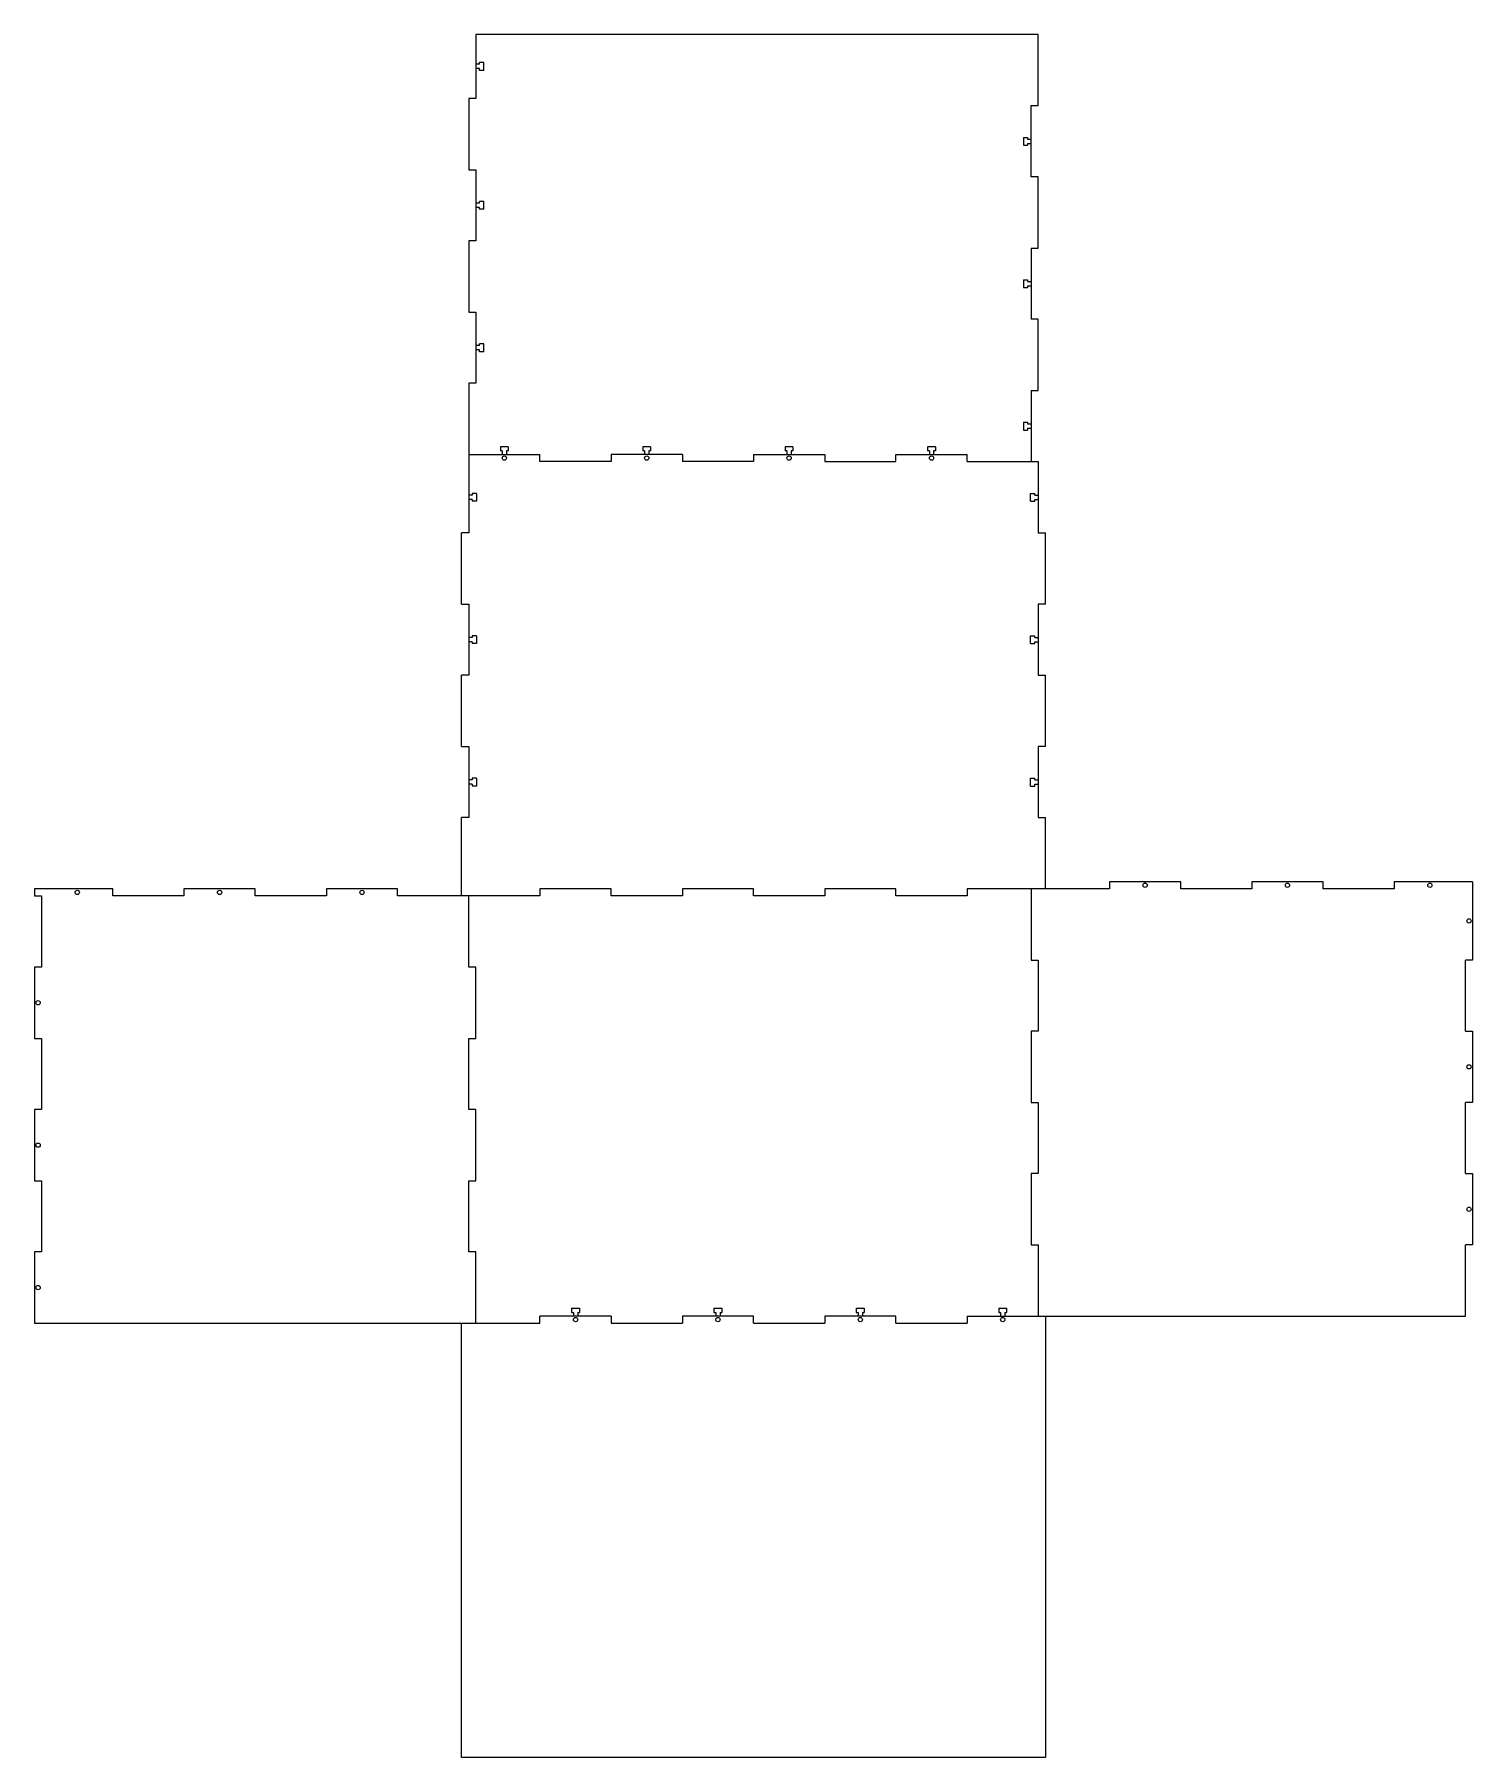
# Model space of a CAD drawing. Header units: millimetres. Extents: x 1217 to 2227, y 1617 to 2827.
import ezdxf

# ---------------------------------------------------------------- set-up
doc = ezdxf.new("R2010")
doc.units = ezdxf.units.MM

msp = doc.modelspace()

# ---------------------------------------------------------------- linework, layer by layer
for p, q in [((1527, 2827.2), (1527, 2782.2)), ((1922, 2827.2), (1527, 2827.2)), ((1922, 2777.2), (1922, 2827.2)), ((1529.5, 2806.2), (1529.5, 2807.4)), ((1532.5, 2807.4), (1529.5, 2807.4)), ((1532.5, 2801.9), (1532.5, 2807.4)), ((1529.5, 2806.2), (1527, 2806.2)), ((1529.5, 2803.2), (1527, 2803.2)), ((1529.5, 2801.9), (1529.5, 2803.2)), ((1532.5, 2801.9), (1529.5, 2801.9)), ((1522, 2782.2), (1522, 2732.2)), ((1527, 2782.2), (1522, 2782.2)), ((1917, 2777.2), (1922, 2777.2)), ((1917, 2727.2), (1917, 2777.2)), ((1911.5, 2754.9), (1911.5, 2749.4)), ((1911.5, 2754.9), (1914.5, 2754.9)), ((1911.5, 2749.4), (1914.5, 2749.4)), ((1914.5, 2754.9), (1914.5, 2753.7)), ((1914.5, 2753.7), (1917, 2753.7)), ((1914.5, 2750.7), (1914.5, 2749.4)), ((1914.5, 2750.7), (1917, 2750.7)), ((1522, 2732.2), (1527, 2732.2)), ((1527, 2732.2), (1527, 2682.2)), ((1922, 2727.2), (1917, 2727.2)), ((1922, 2677.2), (1922, 2727.2)), ((1529.5, 2708.7), (1527, 2708.7)), ((1529.5, 2705.7), (1527, 2705.7)), ((1529.5, 2708.7), (1529.5, 2709.9)), ((1532.5, 2709.9), (1529.5, 2709.9)), ((1529.5, 2704.4), (1529.5, 2705.7)), ((1532.5, 2704.4), (1529.5, 2704.4)), ((1532.5, 2704.4), (1532.5, 2709.9)), ((1522, 2682.2), (1522, 2632.2)), ((1527, 2682.2), (1522, 2682.2)), ((1917, 2677.2), (1922, 2677.2)), ((1917, 2677.2), (1917, 2627.2)), ((1911.5, 2654.9), (1911.5, 2649.4)), ((1911.5, 2654.9), (1914.5, 2654.9)), ((1914.5, 2654.9), (1914.5, 2653.7)), ((1914.5, 2653.7), (1917, 2653.7)), ((1914.5, 2650.7), (1914.5, 2649.4)), ((1914.5, 2650.7), (1917, 2650.7)), ((1911.5, 2649.4), (1914.5, 2649.4)), ((1522, 2632.2), (1527, 2632.2)), ((1527, 2632.2), (1527, 2582.2)), ((1922, 2627.2), (1917, 2627.2)), ((1922, 2577.2), (1922, 2627.2)), ((1529.5, 2608.7), (1527, 2608.7)), ((1529.5, 2605.7), (1527, 2605.7)), ((1529.5, 2608.7), (1529.5, 2609.9)), ((1532.5, 2609.9), (1529.5, 2609.9)), ((1529.5, 2604.4), (1529.5, 2605.7)), ((1532.5, 2604.4), (1529.5, 2604.4)), ((1532.5, 2604.4), (1532.5, 2609.9)), ((1522, 2582.2), (1522, 2477.2)), ((1527, 2582.2), (1522, 2582.2)), ((1917, 2577.2), (1922, 2577.2)), ((1917, 2577.2), (1917, 2527.2)), ((1911.5, 2554.9), (1911.5, 2549.4)), ((1911.5, 2554.9), (1914.5, 2554.9)), ((1914.5, 2554.9), (1914.5, 2553.7)), ((1914.5, 2553.7), (1917, 2553.7)), ((1911.5, 2549.4), (1914.5, 2549.4)), ((1914.5, 2550.7), (1914.5, 2549.4)), ((1914.5, 2550.7), (1917, 2550.7)), ((1522, 2532.2), (1572, 2532.2)), ((1549.7, 2537.7), (1544.2, 2537.7)), ((1544.2, 2537.7), (1544.2, 2534.7)), ((1545.5, 2534.7), (1544.2, 2534.7)), ((1545.5, 2534.7), (1545.5, 2532.2)), ((1549.7, 2534.7), (1548.5, 2534.7)), ((1548.5, 2534.7), (1548.5, 2532.2)), ((1549.7, 2537.7), (1549.7, 2534.7)), ((1572, 2527.2), (1572, 2532.2)), ((1672, 2532.2), (1622, 2532.2)), ((1622, 2532.2), (1622, 2527.2)), ((1649.7, 2537.7), (1644.2, 2537.7)), ((1644.2, 2537.7), (1644.2, 2534.7)), ((1645.5, 2534.7), (1644.2, 2534.7)), ((1645.5, 2534.7), (1645.5, 2532.2)), ((1649.7, 2534.7), (1648.5, 2534.7)), ((1648.5, 2534.7), (1648.5, 2532.2)), ((1649.7, 2537.7), (1649.7, 2534.7)), ((1672, 2532.2), (1672, 2527.2)), ((1722, 2532.2), (1722, 2527.2)), ((1722, 2532.2), (1772, 2532.2)), ((1749.7, 2537.7), (1744.2, 2537.7)), ((1744.2, 2537.7), (1744.2, 2534.7)), ((1745.5, 2534.7), (1744.2, 2534.7)), ((1745.5, 2534.7), (1745.5, 2532.2)), ((1749.7, 2534.7), (1748.5, 2534.7)), ((1748.5, 2534.7), (1748.5, 2532.2)), ((1749.7, 2537.7), (1749.7, 2534.7)), ((1772, 2532.2), (1772, 2527.2)), ((1822, 2527.2), (1822, 2532.2)), ((1822, 2532.2), (1872, 2532.2)), ((1849.7, 2537.7), (1844.2, 2537.7)), ((1844.2, 2537.7), (1844.2, 2534.7)), ((1845.5, 2534.7), (1844.2, 2534.7)), ((1845.5, 2534.7), (1845.5, 2532.2)), ((1849.7, 2534.7), (1848.5, 2534.7)), ((1848.5, 2534.7), (1848.5, 2532.2)), ((1849.7, 2537.7), (1849.7, 2534.7)), ((1872, 2527.2), (1872, 2532.2)), ((1622, 2527.2), (1572, 2527.2)), ((1722, 2527.2), (1672, 2527.2)), ((1772, 2527.2), (1822, 2527.2)), ((1872, 2527.2), (1922, 2527.2)), ((1922, 2527.2), (1922, 2477.2)), ((1524.5, 2504.9), (1524.5, 2503.7)), ((1527.5, 2504.9), (1524.5, 2504.9)), ((1527.5, 2504.9), (1527.5, 2499.4)), ((1916.5, 2499.4), (1916.5, 2504.9)), ((1916.5, 2504.9), (1919.5, 2504.9)), ((1919.5, 2503.7), (1919.5, 2504.9)), ((1524.5, 2503.7), (1522, 2503.7)), ((1524.5, 2500.7), (1522, 2500.7)), ((1524.5, 2500.7), (1524.5, 2499.4)), ((1527.5, 2499.4), (1524.5, 2499.4)), ((1916.5, 2499.4), (1919.5, 2499.4)), ((1919.5, 2503.7), (1922, 2503.7)), ((1919.5, 2499.4), (1919.5, 2500.7)), ((1919.5, 2500.7), (1922, 2500.7)), ((1517, 2427.2), (1517, 2477.2)), ((1522, 2477.2), (1517, 2477.2)), ((1922, 2477.2), (1927, 2477.2)), ((1927, 2427.2), (1927, 2477.2)), ((1517, 2427.2), (1522, 2427.2)), ((1522, 2427.2), (1522, 2377.2)), ((1927, 2427.2), (1922, 2427.2)), ((1922, 2427.2), (1922, 2377.2)), ((1524.5, 2403.7), (1522, 2403.7)), ((1524.5, 2400.7), (1522, 2400.7)), ((1524.5, 2404.9), (1524.5, 2403.7)), ((1527.5, 2404.9), (1524.5, 2404.9)), ((1524.5, 2400.7), (1524.5, 2399.4)), ((1527.5, 2399.4), (1524.5, 2399.4)), ((1527.5, 2404.9), (1527.5, 2399.4)), ((1916.5, 2399.4), (1916.5, 2404.9)), ((1916.5, 2404.9), (1919.5, 2404.9)), ((1916.5, 2399.4), (1919.5, 2399.4)), ((1919.5, 2403.7), (1919.5, 2404.9)), ((1919.5, 2403.7), (1922, 2403.7)), ((1919.5, 2399.4), (1919.5, 2400.7)), ((1919.5, 2400.7), (1922, 2400.7)), ((1517, 2327.2), (1517, 2377.2)), ((1522, 2377.2), (1517, 2377.2)), ((1922, 2377.2), (1927, 2377.2)), ((1927, 2327.2), (1927, 2377.2)), ((1517, 2327.2), (1522, 2327.2)), ((1522, 2327.2), (1522, 2277.2)), ((1927, 2327.2), (1922, 2327.2)), ((1922, 2327.2), (1922, 2277.2)), ((1524.5, 2303.7), (1522, 2303.7)), ((1524.5, 2300.7), (1522, 2300.7)), ((1524.5, 2304.9), (1524.5, 2303.7)), ((1527.5, 2304.9), (1524.5, 2304.9)), ((1524.5, 2300.7), (1524.5, 2299.4)), ((1527.5, 2299.4), (1524.5, 2299.4)), ((1527.5, 2304.9), (1527.5, 2299.4)), ((1916.5, 2299.4), (1916.5, 2304.9)), ((1916.5, 2304.9), (1919.5, 2304.9)), ((1916.5, 2299.4), (1919.5, 2299.4)), ((1919.5, 2303.7), (1919.5, 2304.9)), ((1919.5, 2303.7), (1922, 2303.7)), ((1919.5, 2299.4), (1919.5, 2300.7)), ((1919.5, 2300.7), (1922, 2300.7)), ((1522, 2277.2), (1517, 2277.2)), ((1517, 2222.2), (1517, 2277.2)), ((1922, 2277.2), (1927, 2277.2)), ((1927, 2227.2), (1927, 2277.2)), ((1272, 2227.2), (1217, 2227.2)), ((1217, 2227.2), (1217, 2222.2)), ((1272, 2222.2), (1272, 2227.2)), ((1372, 2227.2), (1322, 2227.2)), ((1322, 2227.2), (1322, 2222.2)), ((1372, 2222.2), (1372, 2227.2)), ((1472, 2227.2), (1422, 2227.2)), ((1422, 2227.2), (1422, 2222.2)), ((1472, 2222.2), (1472, 2227.2)), ((1572, 2227.2), (1572, 2222.2)), ((1622, 2227.2), (1572, 2227.2)), ((1622, 2222.2), (1622, 2227.2)), ((1722, 2227.2), (1672, 2227.2)), ((1672, 2227.2), (1672, 2222.2)), ((1722, 2222.2), (1722, 2227.2)), ((1822, 2227.2), (1772, 2227.2)), ((1772, 2227.2), (1772, 2222.2)), ((1822, 2222.2), (1822, 2227.2)), ((1972, 2227.2), (1872, 2227.2)), ((1872, 2227.2), (1872, 2222.2)), ((1917, 2227.2), (1917, 2177.2)), ((2022, 2232.2), (1972, 2232.2)), ((1972, 2232.2), (1972, 2227.2)), ((1997, 2231.2), (1997, 2232.2)), ((2022, 2227.2), (2022, 2232.2)), ((2072, 2227.2), (2022, 2227.2)), ((2122, 2232.2), (2072, 2232.2)), ((2072, 2232.2), (2072, 2227.2)), ((2122, 2227.2), (2122, 2232.2)), ((2172, 2227.2), (2122, 2227.2)), ((2227, 2232.2), (2172, 2232.2)), ((2172, 2232.2), (2172, 2227.2)), ((2227, 2232.2), (2227, 2177.2)), ((1217, 2222.2), (1222, 2222.2)), ((1222, 2222.2), (1222, 2172.2)), ((1322, 2222.2), (1272, 2222.2)), ((1422, 2222.2), (1372, 2222.2)), ((1572, 2222.2), (1472, 2222.2)), ((1522, 2172.2), (1522, 2222.2)), ((1672, 2222.2), (1622, 2222.2)), ((1772, 2222.2), (1722, 2222.2)), ((1872, 2222.2), (1822, 2222.2)), ((1222, 2172.2), (1217, 2172.2)), ((1217, 2172.2), (1217, 2122.2)), ((1527, 2172.2), (1522, 2172.2)), ((1527, 2122.2), (1527, 2172.2)), ((1917, 2177.2), (1922, 2177.2)), ((1922, 2177.2), (1922, 2127.2)), ((2227, 2177.2), (2222, 2177.2)), ((2222, 2127.2), (2222, 2177.2)), ((1217, 2122.2), (1222, 2122.2)), ((1222, 2122.2), (1222, 2072.2)), ((1522, 2072.2), (1522, 2122.2)), ((1522, 2122.2), (1527, 2122.2)), ((1922, 2127.2), (1917, 2127.2)), ((1917, 2127.2), (1917, 2077.2)), ((2222, 2127.2), (2227, 2127.2)), ((2227, 2127.2), (2227, 2077.2)), ((1222, 2072.2), (1217, 2072.2)), ((1217, 2072.2), (1217, 2022.2)), ((1527, 2072.2), (1522, 2072.2)), ((1527, 2022.2), (1527, 2072.2)), ((1917, 2077.2), (1922, 2077.2)), ((1922, 2077.2), (1922, 2027.2)), ((2227, 2077.2), (2222, 2077.2)), ((2222, 2027.2), (2222, 2077.2)), ((1217, 2022.2), (1222, 2022.2)), ((1222, 2022.2), (1222, 1972.2)), ((1522, 1972.2), (1522, 2022.2)), ((1522, 2022.2), (1527, 2022.2)), ((1922, 2027.2), (1917, 2027.2)), ((1917, 2027.2), (1917, 1977.2)), ((2222, 2027.2), (2227, 2027.2)), ((2227, 2027.2), (2227, 1977.2)), ((1917, 1977.2), (1922, 1977.2)), ((1922, 1977.2), (1922, 1927.2)), ((2222, 1927.2), (2222, 1977.2)), ((2227, 1977.2), (2222, 1977.2)), ((1222, 1972.2), (1217, 1972.2)), ((1217, 1972.2), (1217, 1922.2)), ((1527, 1972.2), (1522, 1972.2)), ((1527, 1922.2), (1527, 1972.2)), ((1572, 1922.2), (1572, 1927.2)), ((1622, 1927.2), (1572, 1927.2)), ((1594.2, 1932.7), (1599.7, 1932.7)), ((1594.2, 1932.7), (1594.2, 1929.7)), ((1594.2, 1929.7), (1595.5, 1929.7)), ((1595.5, 1929.7), (1595.5, 1927.2)), ((1598.5, 1929.7), (1599.7, 1929.7)), ((1598.5, 1929.7), (1598.5, 1927.2)), ((1599.7, 1932.7), (1599.7, 1929.7)), ((1622, 1927.2), (1622, 1922.2)), ((1672, 1927.2), (1672, 1922.2)), ((1722, 1927.2), (1672, 1927.2)), ((1694.2, 1932.7), (1699.7, 1932.7)), ((1694.2, 1932.7), (1694.2, 1929.7)), ((1694.2, 1929.7), (1695.5, 1929.7)), ((1695.5, 1929.7), (1695.5, 1927.2)), ((1698.5, 1929.7), (1699.7, 1929.7)), ((1698.5, 1929.7), (1698.5, 1927.2)), ((1699.7, 1932.7), (1699.7, 1929.7)), ((1722, 1922.2), (1722, 1927.2)), ((1772, 1927.2), (1772, 1922.2)), ((1822, 1927.2), (1772, 1927.2)), ((1794.2, 1932.7), (1799.7, 1932.7)), ((1794.2, 1932.7), (1794.2, 1929.7)), ((1794.2, 1929.7), (1795.5, 1929.7)), ((1795.5, 1929.7), (1795.5, 1927.2)), ((1798.5, 1929.7), (1799.7, 1929.7)), ((1798.5, 1929.7), (1798.5, 1927.2)), ((1799.7, 1932.7), (1799.7, 1929.7)), ((1822, 1922.2), (1822, 1927.2)), ((1872, 1927.2), (1872, 1922.2)), ((1872, 1927.2), (2222, 1927.2)), ((1894.2, 1932.7), (1899.7, 1932.7)), ((1894.2, 1932.7), (1894.2, 1929.7)), ((1894.2, 1929.7), (1895.5, 1929.7)), ((1895.5, 1929.7), (1895.5, 1927.2)), ((1898.5, 1929.7), (1899.7, 1929.7)), ((1898.5, 1929.7), (1898.5, 1927.2)), ((1899.7, 1932.7), (1899.7, 1929.7)), ((1927, 1927.2), (1927, 1617.2)), ((1217, 1922.2), (1572, 1922.2)), ((1517, 1617.2), (1517, 1922.2)), ((1622, 1922.2), (1672, 1922.2)), ((1722, 1922.2), (1772, 1922.2)), ((1822, 1922.2), (1872, 1922.2)), ((1927, 1617.2), (1517, 1617.2))]:
    msp.add_line(p, q)
for centre in [(1547, 2529.7), (1647, 2529.7), (1747, 2529.7), (1847, 2529.7), (1997, 2229.7), (2097, 2229.7), (2197, 2229.7), (1247, 2224.7), (1347, 2224.7), (1447, 2224.7), (2224.5, 2204.7), (1219.5, 2147.2), (2224.5, 2102.2), (1219.5, 2047.2), (2224.5, 2002.2), (1219.5, 1947.2), (1597, 1924.7), (1697, 1924.7), (1797, 1924.7), (1897, 1924.7)]:
    msp.add_circle(centre, 1.5)

doc.saveas('drawing.dxf')
